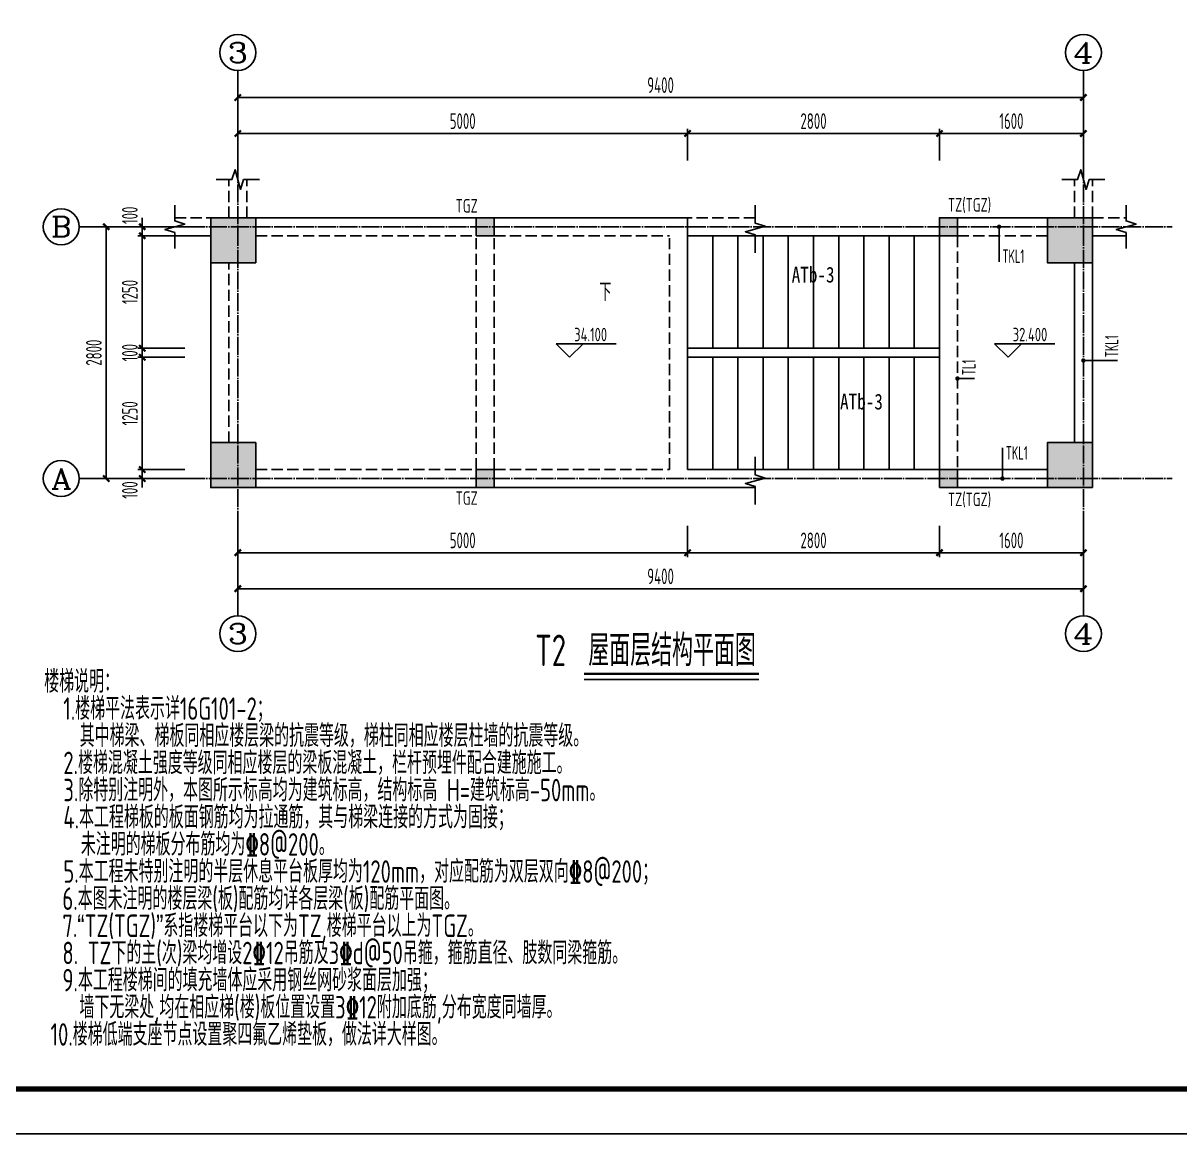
# Model space of a CAD drawing. Extents: x -441005 to 725361, y -182459 to 319313.
# Drawn here: x 560702 to 586420, y -133950 to -109246 of the extents above; entities that cross this region are included whole.
import ezdxf
from ezdxf.enums import TextEntityAlignment as Align

# ---------------------------------------------------------------- set-up
doc = ezdxf.new("R2010")
doc.units = 0
doc.header["$LTSCALE"] = 100
for name, pattern in [('DASHED', [0.75, 0.5, -0.25]), ('DOTE', [2.42, 2, -0.2, 0.02, -0.2]), ('HIDDEN', [7, 5, -2])]:
    doc.linetypes.add(name, pattern=pattern)
doc.layers.get('0').update_dxf_attribs({"linetype": 'CONTINUOUS'})
doc.layers.get('Defpoints').update_dxf_attribs({"linetype": 'CONTINUOUS'})
for name, color, linetype in [('AXIS', 3, 'CONTINUOUS'), ('AXIS_TEXT', 7, 'CONTINUOUS'), ('BEAM', 4, 'DASHED'), ('BEAM_CON', 4, 'CONTINUOUS'), ('COLU', 7, 'CONTINUOUS'), ('DIM', 3, 'CONTINUOUS'), ('DOTE', 8, 'DOTE'), ('GZ', 2, 'CONTINUOUS'), ('L梁图-主梁标注', 140, 'CONTINUOUS'), ('L梁图-次梁标注', 9, 'CONTINUOUS'), ('STAIR', 2, 'CONTINUOUS'), ('S说明&图名', 4, 'CONTINUOUS'), ('TEXT', 7, 'CONTINUOUS'), ('THIN', 7, 'CONTINUOUS'), ('图框', 7, 'CONTINUOUS')]:
    doc.layers.add(name, color=color, linetype=linetype)
doc.styles.add('_TCH_AXIS', font='COMPLEX', dxfattribs={"bigfont": 'GBCBIG'})
doc.styles.add('_TCH_DIM', font='tssdeng.shx', dxfattribs={"width": 0.7, "bigfont": '1.shx'})
doc.styles.add('COMPLEX', font='COMPLEX')
doc.styles.add('TSSD_Dimension', font='tssdeng.shx', dxfattribs={"width": 0.62, "bigfont": '1.shx'})
doc.styles.add('TSSD_Rein', font='Tssdeng.shx', dxfattribs={"width": 0.7, "bigfont": '1.shx'})
doc.styles.add('说明', font='romans.shx', dxfattribs={"width": 0.7, "bigfont": 'dxfs.shx'})
doc.styles.add('黑体', font='simhei_1.ttf', dxfattribs={"width": 0.7})
doc.dimstyles.new('TSSD_50_100', dxfattribs={"dimtxt": 350, "dimasz": 100, "dimexe": 100, "dimexo": 50, "dimgap": 100, "dimtad": 1, "dimdec": 0, "dimlfac": 0.5, "dimzin": 0, "dimdsep": 46, "dimtxsty": 'TSSD_Dimension', "dimblk": '_tsdbk', "dimcen": 0, "dimdle": 100, "dimclrt": 7, "dimadec": 0, "dimazin": 0, "dimtfac": 1, "dimtdec": 0, "dimtix": 1, "dimtmove": 2, "dimatfit": 3, "dimfxl": 0, "dimtolj": 1, "dimtzin": 0, "dimarcsym": 0})

# ---------------------------------------------------------------- blocks, each defined once
blk = doc.blocks.new('A2+1_2')
at = {"layer": '图框'}
blk.add_lwpolyline([(0, 0), (89100, 0), (89100, 42000), (0, 42000)], close=True, dxfattribs=at)
at = {"layer": '图框', "const_width": 120}
blk.add_lwpolyline([(2500, 1000), (88100, 1000), (88100, 41000), (2500, 41000)], close=True, dxfattribs=at)
blk = doc.blocks.new('_AXISO')
blk.add_circle((0, 0), 0.5)
at = {"layer": 'AXIS_TEXT', "style": 'COMPLEX', "width": 1.041667}
blk.add_attdef('A', text='', height=0.56, dxfattribs=at).set_placement((-0.25, -0.28), (0.25, -0.28), align=Align.FIT)
blk = doc.blocks.new('_tsdbk')
blk.add_line((-1, 0), (0, 0))
at = {"const_width": 0.5}
blk.add_lwpolyline([(-0.7, -0.7), (0.7, 0.7)], dxfattribs=at)
blk = doc.blocks.new('*D1572')
at = {"layer": 'Defpoints', "color": 0}
for p in [(581075, -120375), (584275, -120375), (584275, -121025)]:
    blk.add_point(p, dxfattribs=at)
at = {"layer": 'DIM', "color": 0, "lineweight": -2}
for p, q in [((581075, -120425), (581075, -121125)), ((584275, -120425), (584275, -121125)), ((581175, -121025), (584175, -121025))]:
    blk.add_line(p, q, dxfattribs=at)
at = {"layer": 'DIM', "color": 0, "lineweight": -2, "xscale": 100, "yscale": 100, "zscale": 100, "rotation": 180}
blk.add_blockref('_tsdbk', (581075, -121025), dxfattribs=at)
at = {"layer": 'DIM', "color": 0, "lineweight": -2, "xscale": 100, "yscale": 100, "zscale": 100}
blk.add_blockref('_tsdbk', (584275, -121025), dxfattribs=at)
at = {"layer": 'DIM', "color": 7, "insert": (582675, -120750), "char_height": 350, "attachment_point": 5, "style": 'TSSD_Dimension'}
blk.add_mtext('\\A1;1600', dxfattribs=at)
blk = doc.blocks.new('*D1573')
at = {"layer": 'Defpoints', "color": 0}
for p in [(565475, -120625), (584275, -120625), (584275, -121825)]:
    blk.add_point(p, dxfattribs=at)
at = {"layer": 'DIM', "color": 0, "lineweight": -2}
for p, q in [((565475, -120675), (565475, -121925)), ((584275, -120675), (584275, -121925)), ((565575, -121825), (584175, -121825))]:
    blk.add_line(p, q, dxfattribs=at)
at = {"layer": 'DIM', "color": 0, "lineweight": -2, "xscale": 100, "yscale": 100, "zscale": 100, "rotation": 180}
blk.add_blockref('_tsdbk', (565475, -121825), dxfattribs=at)
at = {"layer": 'DIM', "color": 0, "lineweight": -2, "xscale": 100, "yscale": 100, "zscale": 100}
blk.add_blockref('_tsdbk', (584275, -121825), dxfattribs=at)
at = {"layer": 'DIM', "color": 7, "insert": (574875, -121550), "char_height": 350, "attachment_point": 5, "style": 'TSSD_Dimension'}
blk.add_mtext('\\A1;9400', dxfattribs=at)
blk = doc.blocks.new('*D1574')
at = {"layer": 'Defpoints', "color": 0}
for p in [(563350, -113775), (564350, -113775), (564350, -113975)]:
    blk.add_point(p, dxfattribs=at)
at = {"layer": 'DIM', "color": 0, "lineweight": -2}
for p, q in [((563350, -113675), (563350, -113575)), ((564300, -113775), (563250, -113775)), ((563350, -113975), (563350, -113775)), ((564300, -113975), (563250, -113975)), ((563350, -114075), (563350, -114175))]:
    blk.add_line(p, q, dxfattribs=at)
at = {"layer": 'DIM', "color": 0, "lineweight": -2, "xscale": 100, "yscale": 100, "zscale": 100}
for p, rotation in [((563350, -113775), 270), ((563350, -113975), 90)]:
    blk.add_blockref('_tsdbk', p, dxfattribs=dict(at, rotation=rotation))
at = {"layer": 'DIM', "color": 7, "insert": (563075, -113520), "char_height": 350, "attachment_point": 5, "rotation": 90, "style": 'TSSD_Dimension'}
blk.add_mtext('\\A1;100', dxfattribs=at)
blk = doc.blocks.new('*D1575')
at = {"layer": 'Defpoints', "color": 0}
for p in [(562550, -113775), (564350, -113775), (564350, -119375)]:
    blk.add_point(p, dxfattribs=at)
at = {"layer": 'DIM', "color": 0, "lineweight": -2}
for p, q in [((564300, -113775), (562450, -113775)), ((562550, -119275), (562550, -113875)), ((564300, -119375), (562450, -119375))]:
    blk.add_line(p, q, dxfattribs=at)
at = {"layer": 'DIM', "color": 0, "lineweight": -2, "xscale": 100, "yscale": 100, "zscale": 100}
for p, rotation in [((562550, -113775), 90), ((562550, -119375), 270)]:
    blk.add_blockref('_tsdbk', p, dxfattribs=dict(at, rotation=rotation))
at = {"layer": 'DIM', "color": 7, "insert": (562275, -116575), "char_height": 350, "attachment_point": 5, "rotation": 90, "style": 'TSSD_Dimension'}
blk.add_mtext('\\A1;2800', dxfattribs=at)
blk = doc.blocks.new('*D1576')
at = {"layer": 'Defpoints', "color": 0}
for p in [(565475, -120375), (575475, -120375), (575475, -121025)]:
    blk.add_point(p, dxfattribs=at)
at = {"layer": 'DIM', "color": 0, "lineweight": -2}
for p, q in [((565475, -120425), (565475, -121125)), ((575475, -120425), (575475, -121125)), ((565575, -121025), (575375, -121025))]:
    blk.add_line(p, q, dxfattribs=at)
at = {"layer": 'DIM', "color": 0, "lineweight": -2, "xscale": 100, "yscale": 100, "zscale": 100, "rotation": 180}
blk.add_blockref('_tsdbk', (565475, -121025), dxfattribs=at)
at = {"layer": 'DIM', "color": 0, "lineweight": -2, "xscale": 100, "yscale": 100, "zscale": 100}
blk.add_blockref('_tsdbk', (575475, -121025), dxfattribs=at)
at = {"layer": 'DIM', "color": 7, "insert": (570475, -120750), "char_height": 350, "attachment_point": 5, "style": 'TSSD_Dimension'}
blk.add_mtext('\\A1;5000', dxfattribs=at)
blk = doc.blocks.new('*D1577')
at = {"layer": 'Defpoints', "color": 0}
for p in [(563350, -116475), (564350, -116475), (564350, -116675)]:
    blk.add_point(p, dxfattribs=at)
at = {"layer": 'DIM', "color": 0, "lineweight": -2}
for p, q in [((564300, -116475), (563250, -116475)), ((563350, -116375), (563350, -116275)), ((563350, -116675), (563350, -116475)), ((564300, -116675), (563250, -116675)), ((563350, -116775), (563350, -116875))]:
    blk.add_line(p, q, dxfattribs=at)
at = {"layer": 'DIM', "color": 0, "lineweight": -2, "xscale": 100, "yscale": 100, "zscale": 100}
for p, rotation in [((563350, -116475), 270), ((563350, -116675), 90)]:
    blk.add_blockref('_tsdbk', p, dxfattribs=dict(at, rotation=rotation))
at = {"layer": 'DIM', "color": 7, "insert": (563075, -116575), "char_height": 350, "attachment_point": 5, "rotation": 90, "style": 'TSSD_Dimension'}
blk.add_mtext('\\A1;100', dxfattribs=at)
blk = doc.blocks.new('*D1578')
at = {"layer": 'Defpoints', "color": 0}
for p in [(563350, -119175), (564350, -119175), (564350, -119375)]:
    blk.add_point(p, dxfattribs=at)
at = {"layer": 'DIM', "color": 0, "lineweight": -2}
for p, q in [((563350, -119075), (563350, -118975)), ((564300, -119175), (563250, -119175)), ((563350, -119375), (563350, -119175)), ((564300, -119375), (563250, -119375)), ((563350, -119475), (563350, -119575))]:
    blk.add_line(p, q, dxfattribs=at)
at = {"layer": 'DIM', "color": 0, "lineweight": -2, "xscale": 100, "yscale": 100, "zscale": 100}
for p, rotation in [((563350, -119175), 270), ((563350, -119375), 90)]:
    blk.add_blockref('_tsdbk', p, dxfattribs=dict(at, rotation=rotation))
at = {"layer": 'DIM', "color": 7, "insert": (563075, -119630), "char_height": 350, "attachment_point": 5, "rotation": 90, "style": 'TSSD_Dimension'}
blk.add_mtext('\\A1;100', dxfattribs=at)
blk = doc.blocks.new('*D1579')
at = {"layer": 'Defpoints', "color": 0}
for p in [(584275, -111700), (581075, -112350), (584275, -112350)]:
    blk.add_point(p, dxfattribs=at)
at = {"layer": 'DIM', "color": 0, "lineweight": -2}
for p, q in [((581075, -112300), (581075, -111600)), ((584275, -112300), (584275, -111600)), ((581175, -111700), (584175, -111700))]:
    blk.add_line(p, q, dxfattribs=at)
at = {"layer": 'DIM', "color": 0, "lineweight": -2, "xscale": 100, "yscale": 100, "zscale": 100, "rotation": 180}
blk.add_blockref('_tsdbk', (581075, -111700), dxfattribs=at)
at = {"layer": 'DIM', "color": 0, "lineweight": -2, "xscale": 100, "yscale": 100, "zscale": 100}
blk.add_blockref('_tsdbk', (584275, -111700), dxfattribs=at)
at = {"layer": 'DIM', "color": 7, "insert": (582675, -111425), "char_height": 350, "attachment_point": 5, "style": 'TSSD_Dimension'}
blk.add_mtext('\\A1;1600', dxfattribs=at)
blk = doc.blocks.new('*D1580')
at = {"layer": 'Defpoints', "color": 0}
for p in [(584275, -110900), (565475, -112100), (584275, -112100)]:
    blk.add_point(p, dxfattribs=at)
at = {"layer": 'DIM', "color": 0, "lineweight": -2}
for p, q in [((565475, -112050), (565475, -110800)), ((584275, -112050), (584275, -110800)), ((565575, -110900), (584175, -110900))]:
    blk.add_line(p, q, dxfattribs=at)
at = {"layer": 'DIM', "color": 0, "lineweight": -2, "xscale": 100, "yscale": 100, "zscale": 100, "rotation": 180}
blk.add_blockref('_tsdbk', (565475, -110900), dxfattribs=at)
at = {"layer": 'DIM', "color": 0, "lineweight": -2, "xscale": 100, "yscale": 100, "zscale": 100}
blk.add_blockref('_tsdbk', (584275, -110900), dxfattribs=at)
at = {"layer": 'DIM', "color": 7, "insert": (574875, -110625), "char_height": 350, "attachment_point": 5, "style": 'TSSD_Dimension'}
blk.add_mtext('\\A1;9400', dxfattribs=at)
blk = doc.blocks.new('*D1581')
at = {"layer": 'Defpoints', "color": 0}
for p in [(581075, -111700), (575475, -112350), (581075, -112350)]:
    blk.add_point(p, dxfattribs=at)
at = {"layer": 'DIM', "color": 0, "lineweight": -2}
for p, q in [((575475, -112300), (575475, -111600)), ((581075, -112300), (581075, -111600)), ((575575, -111700), (580975, -111700))]:
    blk.add_line(p, q, dxfattribs=at)
at = {"layer": 'DIM', "color": 0, "lineweight": -2, "xscale": 100, "yscale": 100, "zscale": 100, "rotation": 180}
blk.add_blockref('_tsdbk', (575475, -111700), dxfattribs=at)
at = {"layer": 'DIM', "color": 0, "lineweight": -2, "xscale": 100, "yscale": 100, "zscale": 100}
blk.add_blockref('_tsdbk', (581075, -111700), dxfattribs=at)
at = {"layer": 'DIM', "color": 7, "insert": (578275, -111425), "char_height": 350, "attachment_point": 5, "style": 'TSSD_Dimension'}
blk.add_mtext('\\A1;2800', dxfattribs=at)
blk = doc.blocks.new('*D1582')
at = {"layer": 'Defpoints', "color": 0}
for p in [(563350, -116675), (564350, -116675), (564350, -119175)]:
    blk.add_point(p, dxfattribs=at)
at = {"layer": 'DIM', "color": 0, "lineweight": -2}
for p, q in [((564300, -116675), (563250, -116675)), ((563350, -119075), (563350, -116775)), ((564300, -119175), (563250, -119175))]:
    blk.add_line(p, q, dxfattribs=at)
at = {"layer": 'DIM', "color": 0, "lineweight": -2, "xscale": 100, "yscale": 100, "zscale": 100}
for p, rotation in [((563350, -116675), 90), ((563350, -119175), 270)]:
    blk.add_blockref('_tsdbk', p, dxfattribs=dict(at, rotation=rotation))
at = {"layer": 'DIM', "color": 7, "insert": (563075, -117925), "char_height": 350, "attachment_point": 5, "rotation": 90, "style": 'TSSD_Dimension'}
blk.add_mtext('\\A1;1250', dxfattribs=at)
blk = doc.blocks.new('*D1583')
at = {"layer": 'Defpoints', "color": 0}
for p in [(563350, -113975), (564350, -113975), (564350, -116475)]:
    blk.add_point(p, dxfattribs=at)
at = {"layer": 'DIM', "color": 0, "lineweight": -2}
for p, q in [((564300, -113975), (563250, -113975)), ((563350, -116375), (563350, -114075)), ((564300, -116475), (563250, -116475))]:
    blk.add_line(p, q, dxfattribs=at)
at = {"layer": 'DIM', "color": 0, "lineweight": -2, "xscale": 100, "yscale": 100, "zscale": 100}
for p, rotation in [((563350, -113975), 90), ((563350, -116475), 270)]:
    blk.add_blockref('_tsdbk', p, dxfattribs=dict(at, rotation=rotation))
at = {"layer": 'DIM', "color": 7, "insert": (563075, -115225), "char_height": 350, "attachment_point": 5, "rotation": 90, "style": 'TSSD_Dimension'}
blk.add_mtext('\\A1;1250', dxfattribs=at)
blk = doc.blocks.new('*D1584')
at = {"layer": 'Defpoints', "color": 0}
for p in [(575475, -120375), (581075, -120375), (581075, -121025)]:
    blk.add_point(p, dxfattribs=at)
at = {"layer": 'DIM', "color": 0, "lineweight": -2}
for p, q in [((575475, -120425), (575475, -121125)), ((581075, -120425), (581075, -121125)), ((575575, -121025), (580975, -121025))]:
    blk.add_line(p, q, dxfattribs=at)
at = {"layer": 'DIM', "color": 0, "lineweight": -2, "xscale": 100, "yscale": 100, "zscale": 100, "rotation": 180}
blk.add_blockref('_tsdbk', (575475, -121025), dxfattribs=at)
at = {"layer": 'DIM', "color": 0, "lineweight": -2, "xscale": 100, "yscale": 100, "zscale": 100}
blk.add_blockref('_tsdbk', (581075, -121025), dxfattribs=at)
at = {"layer": 'DIM', "color": 7, "insert": (578275, -120750), "char_height": 350, "attachment_point": 5, "style": 'TSSD_Dimension'}
blk.add_mtext('\\A1;2800', dxfattribs=at)
blk = doc.blocks.new('*D1546')
at = {"layer": 'Defpoints', "color": 0}
for p in [(575475, -111700), (565475, -112350), (575475, -112350)]:
    blk.add_point(p, dxfattribs=at)
at = {"layer": 'DIM', "color": 0, "lineweight": -2}
for p, q in [((565475, -112300), (565475, -111600)), ((575475, -112300), (575475, -111600)), ((565575, -111700), (575375, -111700))]:
    blk.add_line(p, q, dxfattribs=at)
at = {"layer": 'DIM', "color": 0, "lineweight": -2, "xscale": 100, "yscale": 100, "zscale": 100, "rotation": 180}
blk.add_blockref('_tsdbk', (565475, -111700), dxfattribs=at)
at = {"layer": 'DIM', "color": 0, "lineweight": -2, "xscale": 100, "yscale": 100, "zscale": 100}
blk.add_blockref('_tsdbk', (575475, -111700), dxfattribs=at)
at = {"layer": 'DIM', "color": 7, "insert": (570475, -111425), "char_height": 350, "attachment_point": 5, "style": 'TSSD_Dimension'}
blk.add_mtext('\\A1;5000', dxfattribs=at)
blk = doc.blocks.new('layisuixin-point')
blk.add_lwpolyline([(-0.25, 0, 0.5, 0.5, 1), (0.25, 0, 0.5, 0.5, 1)], format="xyseb", close=True)

msp = doc.modelspace()

# ---------------------------------------------------------------- hatches: boundary and pattern name
at = {"layer": 'COLU'}
for points in [[(565875, -114575), (565875, -113575), (564875, -113575), (564875, -114575)], [(584475, -114575), (584475, -113575), (583475, -113575), (583475, -114575)], [(565875, -119575), (565875, -118575), (564875, -118575), (564875, -119575)], [(584475, -119575), (584475, -118575), (583475, -118575), (583475, -119575)]]:
    msp.add_hatch(color=251, dxfattribs=at).paths.add_polyline_path(points)
at = {"layer": 'GZ'}
for points in [[(570775, -113975), (571175, -113975), (571175, -113575), (570775, -113575)], [(581075, -113975), (581475, -113975), (581475, -113575), (581075, -113575)], [(570775, -119175), (571175, -119175), (571175, -119575), (570775, -119575)], [(581075, -119575), (581475, -119575), (581475, -119175), (581075, -119175)]]:
    msp.add_hatch(color=252, dxfattribs=at).paths.add_polyline_path(points)

# ---------------------------------------------------------------- linework, layer by layer
at = {"layer": 'AXIS'}
for p, q in [((565475, -112350), (565475, -110300)), ((584275, -112350), (584275, -110300)), ((564350, -113775), (561950, -113775)), ((564350, -119375), (561950, -119375)), ((565475, -120375), (565475, -122425)), ((584275, -120375), (584275, -122425))]:
    msp.add_line(p, q, dxfattribs=at)
at = {"layer": 'BEAM', "linetype": 'HIDDEN', "ltscale": 0.5}
for p, q in [((565275, -113575), (565275, -112725)), ((565675, -113575), (565675, -112725)), ((584075, -113575), (584075, -112725)), ((584475, -113575), (584475, -112725)), ((564075, -113575), (564875, -113575)), ((565875, -113575), (576981.4, -113575)), ((584475, -113575), (585225, -113575)), ((565875, -113975), (570775, -113975)), ((570775, -119175), (570775, -113975)), ((571175, -119175), (571175, -113975)), ((571175, -113975), (575075, -113975)), ((575075, -119175), (575075, -113975)), ((575475, -113975), (576981.4, -113975)), ((581475, -113975), (583475, -113975)), ((581475, -113975), (581475, -119175)), ((565275, -118575), (565275, -114575)), ((565875, -119175), (570775, -119175)), ((571175, -119175), (575075, -119175)), ((575475, -119175), (576981.4, -119175))]:
    msp.add_line(p, q, dxfattribs=at)
at = {"layer": 'BEAM_CON'}
for p, q in [((570775, -113575), (565875, -113575)), ((575475, -113575), (570775, -113575)), ((575475, -119175), (575475, -113575)), ((581075, -113575), (583475, -113575)), ((581075, -113575), (581075, -119575)), ((564075, -113975), (564875, -113975)), ((584475, -113975), (585225, -113975)), ((564875, -118575), (564875, -114575)), ((584075, -118575), (584075, -114575)), ((584475, -118575), (584475, -114575)), ((581475, -119175), (583475, -119175)), ((565875, -119575), (576981.4, -119575)), ((581075, -119575), (583475, -119575))]:
    msp.add_line(p, q, dxfattribs=at)
at = {"layer": 'COLU'}
for points in [[(565875, -114575), (565875, -113575), (564875, -113575), (564875, -114575)], [(584475, -114575), (584475, -113575), (583475, -113575), (583475, -114575)], [(565875, -119575), (565875, -118575), (564875, -118575), (564875, -119575)], [(584475, -119575), (584475, -118575), (583475, -118575), (583475, -119575)]]:
    msp.add_lwpolyline(points, close=True, dxfattribs=at)
at = {"layer": 'DIM'}
msp.add_lwpolyline([(573985, -115127, 0, 0, 0), (581957.3, -115127, 0, 0, 0), (581957.3, -117950, 0, 0, 0), (578366, -117950, 80, 0, 0), (578066, -117950, 0, 0, 0)], format="xyseb", dxfattribs=at)
at = {"layer": 'DOTE', "ltscale": 2}
for p, q in [((565475, -112350), (565475, -120375)), ((584275, -112350), (584275, -120375)), ((564350, -113775), (586250, -113775)), ((564350, -119375), (586250, -119375))]:
    msp.add_line(p, q, dxfattribs=at)
at = {"layer": 'GZ', "color": 2}
for points in [[(570775, -113975), (571175, -113975), (571175, -113575), (570775, -113575)], [(581075, -113975), (581475, -113975), (581475, -113575), (581075, -113575)], [(570775, -119175), (571175, -119175), (571175, -119575), (570775, -119575)], [(581075, -119575), (581475, -119575), (581475, -119175), (581075, -119175)]]:
    msp.add_lwpolyline(points, close=True, dxfattribs=at)
at = {"layer": 'L梁图-次梁标注'}
for p, q in [((582400, -113775), (582400, -114556.4)), ((584275, -116750), (585031.4, -116750)), ((581854.1, -117150), (581475, -117150)), ((582475, -119375), (582475, -118689.1))]:
    msp.add_line(p, q, dxfattribs=at)
at = {"layer": 'STAIR'}
for p, q in [((581075, -113975), (575475, -113975)), ((575475, -116475), (575475, -113975)), ((576035, -116475), (576035, -113975)), ((576595, -116475), (576595, -113975)), ((577155, -116475), (577155, -113975)), ((577715, -116475), (577715, -113975)), ((578275, -116475), (578275, -113975)), ((578835, -116475), (578835, -113975)), ((579395, -116475), (579395, -113975)), ((579955, -116475), (579955, -113975)), ((580515, -116475), (580515, -113975)), ((581075, -116475), (581075, -113975)), ((581075, -116475), (575475, -116475)), ((575475, -116675), (575475, -116475)), ((581075, -116475), (581075, -116675)), ((575475, -116675), (581075, -116675)), ((575475, -116675), (575475, -119175)), ((576035, -116675), (576035, -119175)), ((576595, -116675), (576595, -119175)), ((577155, -116675), (577155, -119175)), ((577715, -116675), (577715, -119175)), ((578275, -116675), (578275, -119175)), ((578835, -116675), (578835, -119175)), ((579395, -116675), (579395, -119175)), ((579955, -116675), (579955, -119175)), ((580515, -116675), (580515, -119175)), ((581075, -116675), (581075, -119175)), ((575475, -119175), (581075, -119175))]:
    msp.add_line(p, q, dxfattribs=at)
at = {"layer": 'S说明&图名'}
msp.add_line((573174.8, -123841.5), (577060.2, -123841.5), dxfattribs=at)
msp.add_lwpolyline([(573174.8, -123715.5, 52.5, 52.5, 0), (577060.2, -123715.5, 0, 0, 0)], format="xyseb", dxfattribs=at)
at = {"layer": 'TEXT', "color": 3}
for p, q in [((572850, -116675), (572550, -116375)), ((572550, -116375), (573887.5, -116375)), ((572850, -116675), (573150, -116375)), ((582600, -116675), (582300, -116375)), ((582300, -116375), (583637.5, -116375)), ((582600, -116675), (582900, -116375))]:
    msp.add_line(p, q, dxfattribs=at)
at = {"layer": 'THIN'}
for points in [[(565955, -112725), (565605, -112725), (565535, -112945), (565415, -112505), (565345, -112725), (564995, -112725)], [(584755, -112725), (584405, -112725), (584335, -112945), (584215, -112505), (584145, -112725), (583795, -112725)], [(564075, -114255), (564075, -113905), (563855, -113835), (564295, -113715), (564075, -113645), (564075, -113295)], [(576981.4, -114355), (576981.4, -113955), (576761.4, -113885), (577201.4, -113765), (576981.4, -113695), (576981.4, -113295)], [(585225, -114255), (585225, -113905), (585005, -113835), (585445, -113715), (585225, -113645), (585225, -113295)], [(576981.4, -119955), (576981.4, -119555), (576761.4, -119485), (577201.4, -119365), (576981.4, -119295), (576981.4, -118895)]]:
    msp.add_lwpolyline(points, dxfattribs=at)

# ---------------------------------------------------------------- block references
msp.add_blockref('A2+1_2', (505550, -133950))
at = {"layer": 'AXIS'}
ref = msp.add_blockref('_AXISO', (565475, -109900), dxfattribs=dict(at, xscale=-800, yscale=800, zscale=800, rotation=180))
ref.add_attrib('A', '3', dxfattribs={"layer": 'AXIS_TEXT', "height": 452.5, "style": '_TCH_AXIS', "width": 1.5}).set_placement((565248.7, -110126.3), (565701.3, -110126.3), align=Align.FIT)
ref = msp.add_blockref('_AXISO', (565475, -109900), dxfattribs=dict(at, xscale=-800, yscale=800, zscale=800, rotation=180))
ref.add_attrib('A', '3', dxfattribs={"layer": 'AXIS_TEXT', "height": 452.5, "style": '_TCH_AXIS', "width": 1.5}).set_placement((565248.7, -110126.3), (565701.3, -110126.3), align=Align.FIT)
ref = msp.add_blockref('_AXISO', (584275, -109900), dxfattribs=dict(at, xscale=-800, yscale=800, zscale=800, rotation=180))
ref.add_attrib('A', '4', dxfattribs={"layer": 'AXIS_TEXT', "height": 452.5, "style": '_TCH_AXIS', "width": 1.3125}).set_placement((584048.7, -110126.3), (584501.3, -110126.3), align=Align.FIT)
ref = msp.add_blockref('_AXISO', (584275, -109900), dxfattribs=dict(at, xscale=-800, yscale=800, zscale=800, rotation=180))
ref.add_attrib('A', '4', dxfattribs={"layer": 'AXIS_TEXT', "height": 452.5, "style": '_TCH_AXIS', "width": 1.3125}).set_placement((584048.7, -110126.3), (584501.3, -110126.3), align=Align.FIT)
ref = msp.add_blockref('_AXISO', (561550, -113775), dxfattribs=dict(at, xscale=800, yscale=800, zscale=800))
ref.add_attrib('A', 'B', dxfattribs={"layer": 'AXIS_TEXT', "height": 452.5, "style": '_TCH_AXIS', "width": 1.235294}).set_placement((561323.7, -114001.3), (561776.3, -114001.3), align=Align.FIT)
ref = msp.add_blockref('_AXISO', (561550, -119375), dxfattribs=dict(at, xscale=800, yscale=800, zscale=800))
ref.add_attrib('A', 'A', dxfattribs={"layer": 'AXIS_TEXT', "height": 452.5, "style": '_TCH_AXIS', "width": 1.166667}).set_placement((561323.7, -119601.3), (561776.3, -119601.3), align=Align.FIT)
ref = msp.add_blockref('_AXISO', (565475, -122825), dxfattribs=dict(at, xscale=800, yscale=800, zscale=800))
ref.add_attrib('A', '3', dxfattribs={"layer": 'AXIS_TEXT', "height": 452.5, "style": '_TCH_AXIS', "width": 1.5}).set_placement((565248.7, -123051.3), (565701.3, -123051.3), align=Align.FIT)
ref = msp.add_blockref('_AXISO', (584275, -122825), dxfattribs=dict(at, xscale=800, yscale=800, zscale=800))
ref.add_attrib('A', '4', dxfattribs={"layer": 'AXIS_TEXT', "height": 452.5, "style": '_TCH_AXIS', "width": 1.3125}).set_placement((584048.7, -123051.3), (584501.3, -123051.3), align=Align.FIT)
at = {"layer": 'L梁图-次梁标注', "xscale": 99, "yscale": 99, "zscale": 99}
for p in [(582400, -113775), (581475, -117150), (582475, -119375)]:
    msp.add_blockref('layisuixin-point', p, dxfattribs=at)
at = {"layer": 'L梁图-次梁标注', "xscale": 99, "yscale": 99, "zscale": 99, "rotation": 90}
msp.add_blockref('layisuixin-point', (584275, -116750), dxfattribs=at)

# ---------------------------------------------------------------- texts
at = {"layer": 'DIM', "style": '说明', "width": 0.7}
msp.add_text('下', height=400, dxfattribs=at).set_placement((573514, -115426.4))
at = {"layer": 'GZ', "color": 2, "style": '_TCH_DIM', "width": 0.705882}
for s, p in [('TZ(TGZ)', (581263.6, -113437.7)), ('TGZ', (570319.6, -113459.4)), ('TGZ', (570319.6, -119959.4)), ('TZ(TGZ)', (581263.6, -119987.7))]:
    msp.add_text(s, height=300, dxfattribs=at).set_placement(p)
at = {"layer": 'L梁图-主梁标注', "color": 140, "style": '黑体', "width": 0.8}
for p in [(577789.9, -115015.6), (578864.9, -117838.6)]:
    msp.add_text('ATb-3', height=350, rotation=0.00039, dxfattribs=at).set_placement(p)
at = {"layer": 'L梁图-次梁标注', "style": 'TSSD_Rein', "width": 0.6}
for p in [(582475, -114579.5), (582550, -118954.5)]:
    msp.add_text('TKL1', height=300, dxfattribs=at).set_placement(p)
for s, p in [('TKL1', (585054.5, -116675)), ('TL1', (581877.2, -117075))]:
    msp.add_text(s, height=300, rotation=90, dxfattribs=at).set_placement(p)
at = {"layer": 'S说明&图名', "color": 7, "linetype": 'Continuous', "style": 'TSSD_Rein', "width": 0.7}
for s, p in [('T2', (572430, -123546)), ('屋面层结构平面图', (575130, -123546))]:
    msp.add_text(s, height=700, dxfattribs=at).set_placement(p, align=Align.CENTER)
at = {"layer": 'S说明&图名', "color": 4, "style": 'TSSD_Rein', "width": 0.7}
for s, p in [('楼梯说明：', (561171, -124287.8)), ('1.楼梯平法表示详16G101-2；', (561594.5, -124891.6)), ('其中梯梁、梯板同相应楼层梁的抗震等级，梯柱同相应楼层柱墙的抗震等级。', (561960.2, -125495.5)), ('2.楼梯混凝土强度等级同相应楼层的梁板混凝土，栏杆预埋件配合建施施工。', (561596.6, -126099.3)), ('未注明的梯板分布筋均为%%1328@200。', (561985.4, -127910.9)), ('5.本工程未特别注明的半层休息平台板厚均为120mm，对应配筋为双层双向%%1328@200；', (561596.6, -128514.7)), ('6.本图未注明的楼层梁(板)配筋均详各层梁(板)配筋平面图。', (561575.7, -129118.6)), ('7.“TZ(TGZ)”系指楼梯平台以下为TZ,楼梯平台以上为TGZ。', (561575.7, -129722.4)), ('8. TZ下的主(次)梁均增设2%%13212吊筋及3%%132d@50吊箍，箍筋直径、肢数同梁箍筋。', (561575, -130326.2)), ('9.本工程楼梯间的填充墙体应采用钢丝网砂浆面层加强；', (561575.7, -130930.1)), ('墙下无梁处,均在相应梯(楼)板位置设置3%%13212附加底筋,分布宽度同墙厚。', (561954.8, -131533.9)), ('10.楼梯低端支座节点设置聚四氟乙烯垫板，做法详大样图。', (561311.4, -132137.8))]:
    msp.add_text(s, height=500, dxfattribs=at).set_placement(p, align=Align.BOTTOM_LEFT)
at = {"layer": 'S说明&图名', "color": 2, "style": 'TSSD_Rein', "width": 0.7}
for s, p in [('3.除特别注明外，本图所示标高均为建筑标高，结构标高 H=建筑标高-50mm。', (561596.6, -126703.2)), ('4.本工程梯板的板面钢筋均为拉通筋，其与梯梁连接的方式为固接；', (561596.6, -127307))]:
    msp.add_text(s, height=500, dxfattribs=at).set_placement(p, align=Align.BOTTOM_LEFT)
at = {"layer": 'TEXT', "style": '_TCH_DIM', "width": 0.705882}
for s, p in [('34.100', (572954.1, -116321.9)), ('32.400', (582704.1, -116321.9))]:
    msp.add_text(s, height=300, dxfattribs=at).set_placement(p)

# ---------------------------------------------------------------- dimensions: what is measured, and where the dimension line sits
at = {"layer": 'DIM'}
for p1, p2, distance, picture, middle in [((565475, -112100), (584275, -112100), 1200, '*D1580', (574875, -110625)), ((565475, -112350), (575475, -112350), 650, '*D1546', (570475, -111425)), ((575475, -112350), (581075, -112350), 650, '*D1581', (578275, -111425)), ((581075, -112350), (584275, -112350), 650, '*D1579', (582675, -111425)), ((564350, -119375), (564350, -113775), 1800, '*D1575', (562275, -116575)), ((564350, -116475), (564350, -113975), 1000, '*D1583', (563075, -115225)), ((564350, -116675), (564350, -116475), 1000, '*D1577', (563075, -116575)), ((564350, -119175), (564350, -116675), 1000, '*D1582', (563075, -117925)), ((565475, -120375), (575475, -120375), -650, '*D1576', (570475, -120750)), ((575475, -120375), (581075, -120375), -650, '*D1584', (578275, -120750)), ((581075, -120375), (584275, -120375), -650, '*D1572', (582675, -120750)), ((565475, -120625), (584275, -120625), -1200, '*D1573', (574875, -121550))]:
    dim = msp.add_aligned_dim(p1=p1, p2=p2, distance=distance, dimstyle='TSSD_50_100', dxfattribs=at)
    dim.commit()
    dim.dimension.update_dxf_attribs({"geometry": picture, "text_midpoint": middle})
for base, p1, p2, picture, middle in [((563350, -113775), (564350, -113975), (564350, -113775), '*D1574', (563075, -113519.7)), ((563350, -119175), (564350, -119375), (564350, -119175), '*D1578', (563075, -119630.3))]:
    dim = msp.add_linear_dim(base=base, p1=p1, p2=p2, angle=90, dimstyle='TSSD_50_100', dxfattribs=at)
    dim.commit()
    dim.dimension.update_dxf_attribs({"geometry": picture, "text_midpoint": middle, "dimtype": 161})

doc.saveas('drawing.dxf')
